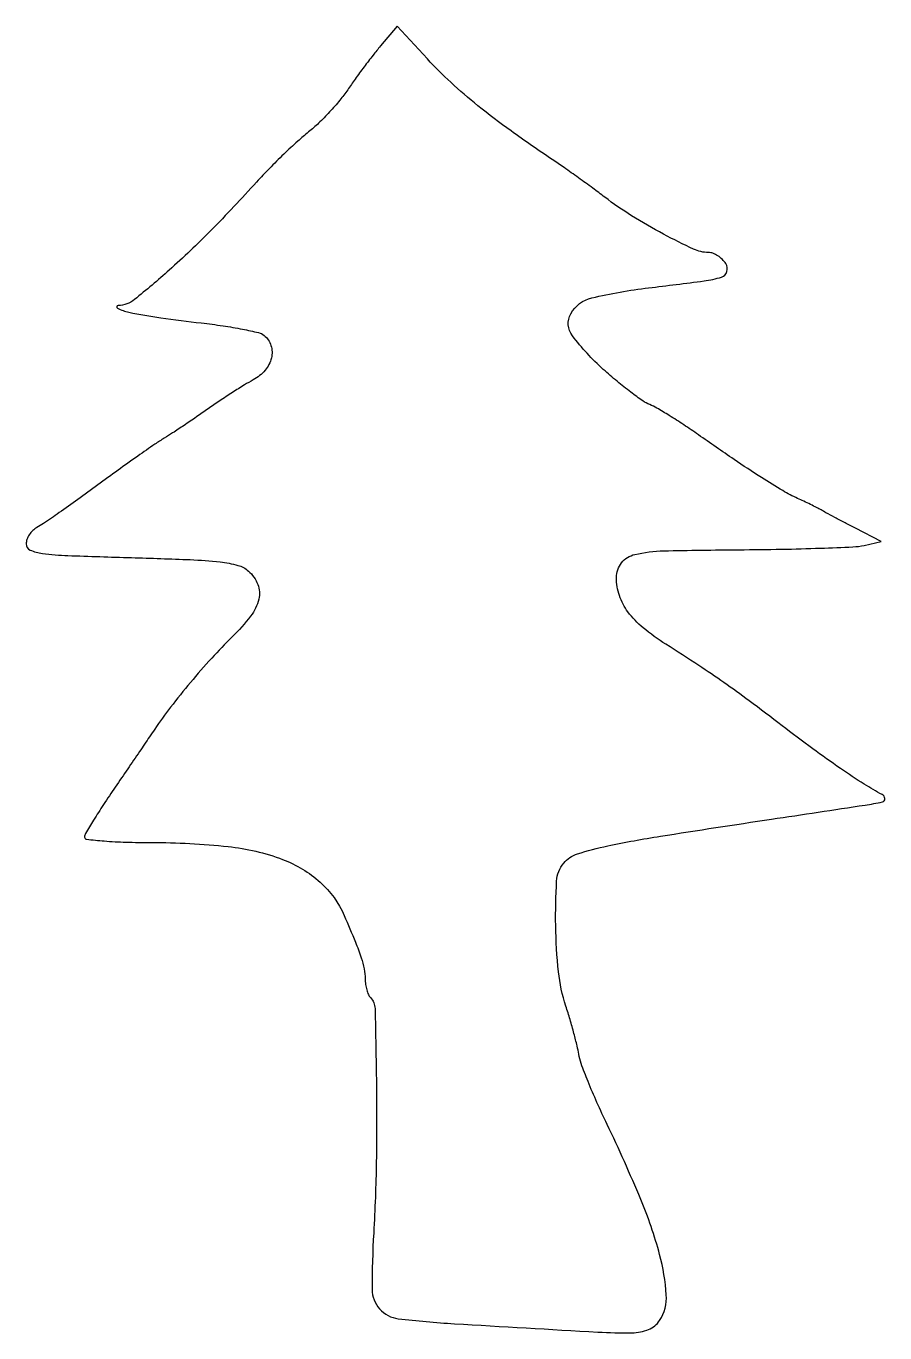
# Model space of a CAD drawing. Extents: x 0 to 147, y 0 to 224.
import ezdxf

# ---------------------------------------------------------------- set-up
doc = ezdxf.new("R2010")
doc.units = 0

msp = doc.modelspace()

# ---------------------------------------------------------------- linework, layer by layer
msp.add_lwpolyline([(60.64038, 220.360696, 0.009409), (59.346845, 218.769163, 0.005077), (57.81092, 216.763368, 0.005055), (56.287093, 214.687547, 0.007928), (55.023815, 212.869529, -0.024537), (53.682938, 211.070396, -0.014435), (51.916818, 209.050275, -0.014421), (50.030662, 207.128797, -0.023809), (48.318258, 205.632269, 0.016968), (46.458183, 204.051027, 0.007284), (44.079945, 201.821879, 0.007198), (41.613081, 199.371658, 0.009429), (39.434822, 197.059234, -0.010141), (31.573186, 188.737146, -0.016159), (24.486543, 181.98481, -0.01346), (18.536176, 176.952384, -0.158655), (15.737446, 175.897639, 0.771743), (15.641354, 175.447983, 0.065444), (17.578766, 174.771168, 0.015802), (23.03154, 173.813904, 0.007938), (29.967845, 172.933112, -0.008908), (33.687727, 172.453416, -0.012026), (37.031144, 171.879103, -0.009127), (39.778568, 171.286558, -0.116029), (40.717845, 170.819204, -0.144512), (41.885158, 169.079687, -0.136327), (41.955759, 166.941961, -0.117671), (40.877599, 164.831148, -0.091708), (38.870539, 163.20349, 0.013052), (37.350074, 162.323638, 0.00515), (35.303074, 161.037438, 0.005093), (33.118797, 159.601747, 0.006348), (31.120539, 158.221831, -0.003797), (29.141962, 156.840541, -0.003157), (27.017364, 155.400836, -0.003186), (25.054747, 154.106916, -0.008619), (23.640701, 153.221831, 0.014998), (22.031496, 152.185791, 0.002713), (19.111591, 150.156122, 0.002922), (15.718313, 147.740231, 0.002643), (12.237638, 145.203267, -0.002601), (8.830776, 142.719659, -0.003311), (5.661066, 140.465841, -0.002591), (2.982559, 138.608503, -0.027437), (1.846936, 137.918083, 0.06867), (1.140573, 137.404661, 0.055973), (0.542538, 136.684947, 0.057687), (0.136534, 135.878185, 0.087975), (0, 135.108209, 0.2993), (0.682677, 134.069916, 0.069756), (2.795889, 133.489044, 0.022994), (7.143705, 133.127414, 0.002085), (18.031583, 132.769797, -0.002942), (28.07238, 132.422771, -0.018498), (33.184226, 132.026195, -0.036543), (36.237456, 131.447003, -0.119321), (38.031583, 130.471417, -0.113831), (39.639609, 128.163549, -0.157335), (39.814314, 125.662852, -0.104179), (38.413551, 122.762844, -0.033915), (35.241355, 119.185076, 0.01354), (31.748288, 115.554597, 0.010237), (28.106609, 111.390413, 0.010365), (24.717117, 107.176201, 0.016254), (22, 103.403224, -0.001446), (21.11903, 102.100225, -0.000235), (19.398438, 99.57373, -0.000259), (17.369984, 96.601484, -0.000228), (15.25, 93.501602, 0.00519), (13.23829, 90.496467, 0.007674), (11.542187, 87.816121, 0.003977), (10.166248, 85.52529, 0.134026), (10, 84.916223, 0.383979), (10.330789, 84.548993, 0.006097), (13.359897, 84.269141, 0.012472), (17.05232, 84.065891, 0.007512), (21.437947, 84, -0.02597), (34.55865, 83.318057, -0.06468), (43.888959, 81.103528, -0.091636), (50.299027, 77.217642, -0.109408), (54.42516, 71.5, -0.003978), (56.340001, 66.960904, -0.018225), (57.333467, 64.279345, -0.031393), (57.83485, 62.360592, -0.048244), (58, 60.652947, 0.03594), (58.067095, 59.720713, 0.033273), (58.267231, 58.782741, 0.034965), (58.560076, 57.972044, 0.087019), (58.909722, 57.45, -0.187172), (59.691285, 55.568377, -0.002476), (59.931709, 42.691822, -0.007644), (59.91078, 29.365414, -0.009968), (59.462186, 17.1786, 0.014724), (59.198671, 7.522168, 0.183005), (60.482373, 4.154353, 0.183506), (63.673342, 2.486397, 0.014819), (73.270383, 1.629613, 0.00054), (97.811582, 0.196692, 0.01823), (103.668306, 0.074935, 0.09178), (106.51128, 0.647437, 0.153435), (108.38217, 2.179824, 0.162997), (109.533462, 6.562497, 0.048828), (108.392081, 13.46639, 0.033885), (105.162096, 22.922091, 0.012571), (99.398865, 35.756903, -0.007259), (97.669101, 39.502149, -0.008535), (96.143208, 43.100375, -0.007643), (94.955403, 46.174429, -0.051373), (94.550011, 47.756903, 0.021814), (94.274708, 49.175026, 0.006528), (93.733184, 51.30984, 0.006531), (93.061932, 53.693095, 0.00703), (92.344115, 56, -0.052344), (91.090401, 61.84957, -0.022854), (90.607138, 69.782907, -0.017953), (90.765213, 77.395522, -0.160369), (91.973623, 80.468218, -0.143124), (94.314371, 82.048238, -0.025156), (99.501406, 83.423292, -0.013261), (108.529721, 85.087734, -0.001808), (127.5, 87.997014, 0.000307), (143.527694, 90.405802, 0.017121), (146.506154, 90.960189, 0.371141), (146.921135, 91.515502, 0.260593), (146.470729, 92.204701, -0.021623), (143.402947, 93.983024, -0.008524), (139.334256, 96.681551, -0.00758), (134.582584, 100.058305, -0.005307), (129.328169, 104, 0.003205), (123.693998, 108.263716, 0.007401), (119.393591, 111.376888, 0.007639), (115.086022, 114.301927, 0.003638), (109.459952, 117.939645, -0.029749), (105.560247, 120.760176, -0.061836), (102.973987, 123.472394, -0.078024), (101.506177, 126.275463, -0.081845), (101, 129.347053, -0.168693), (101.881008, 131.884012, -0.171243), (104.139409, 133.309754, -0.050157), (109.100554, 133.926572, -0.004272), (121.95, 134.118315, 0.003056), (129.266619, 134.209698, 0.004087), (135.903319, 134.387432, 0.00287), (141.459464, 134.613623, 0.042005), (143.401724, 134.868315), (146.303449, 135.5), (141.901724, 137.787668, -0.001221), (140.106527, 138.726243, -0.001298), (138.352382, 139.654639, -0.001234), (136.846699, 140.461321, -0.006004), (136, 140.930846, 0.010579), (135.251694, 141.336899, 0.004179), (134.20625, 141.864865, 0.004133), (133.067043, 142.41661, 0.005162), (132, 142.909129, -0.027924), (129.444598, 144.232836, -0.009053), (125.818615, 146.465365, -0.007182), (121.11943, 149.573463, -0.003199), (115.014414, 153.796164, 0.006685), (112.507787, 155.504228, 0.007434), (110.042788, 157.083896, 0.006941), (107.904497, 158.369022, 0.038116), (106.693679, 158.955531, -0.05848), (105.50673, 159.59125, -0.010266), (103.455331, 161.084037, -0.011008), (101.112279, 162.946501, -0.009691), (98.75, 164.989353, -0.047362), (93.461616, 170.737683, -0.297293), (93.19154, 174.527075, -0.211848), (96.787063, 177.240506, -0.027405), (106.5, 178.949456, 0.002465), (115.983954, 180.134376, 0.043762), (118.992354, 180.796675, 0.251232), (119.898922, 181.723483, 0.213229), (119.708251, 183.095557, 0.060305), (119.120703, 183.824044, 0.050682), (118.34306, 184.44057, 0.052893), (117.502651, 184.860492, 0.089662), (116.730937, 185, -0.109871), (114.199586, 185.56304, -0.013206), (109.051388, 188.14029, -0.016672), (103.594832, 191.292732, -0.02388), (99, 194.469925, 0.004755), (96.950889, 196.005861, 0.002887), (94.5, 197.785109, 0.002893), (92.047955, 199.52227, 0.0051), (90, 200.924535, -0.008042), (82.964669, 205.802775, -0.013949), (77.305359, 210.107305, -0.016437), (72.638358, 214.127051, -0.02133), (68.651162, 218.123437), (63.5, 223.746873)], format="xyb", close=True)

doc.saveas('drawing.dxf')
